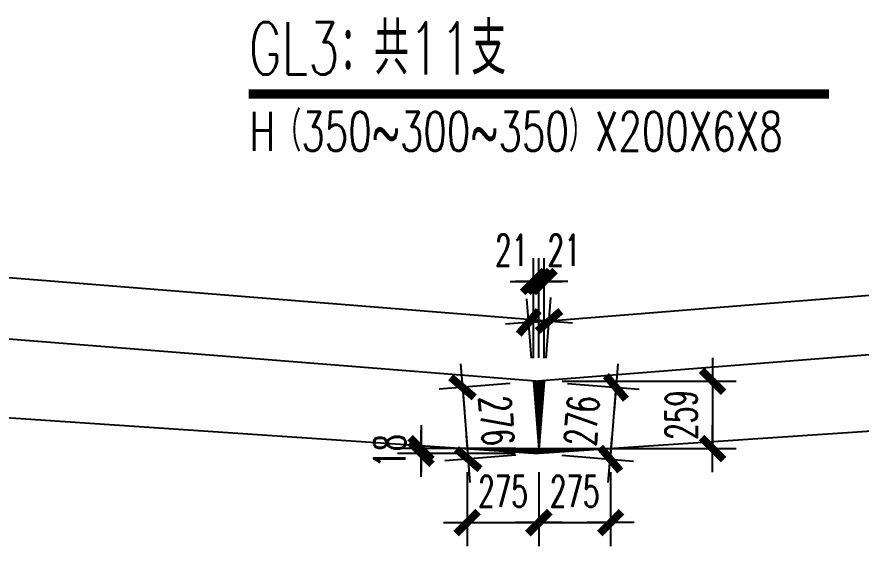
# Model space of a CAD drawing. Header units: inches. Extents: x 129725932 to 129894734, y 55771230 to 55809283.
# Drawn here: x 129818247 to 129821484, y 55804317 to 55806346 of the extents above; entities that cross this region are included whole.
import ezdxf

# ---------------------------------------------------------------- set-up
doc = ezdxf.new("R2010")
doc.units = ezdxf.units.IN
doc.header["$MEASUREMENT"] = 0
for name, color, linetype in [('尺寸标注', 8, 'Continuous'), ('细线', 37, 'Continuous'), ('钢梁', 3, 'Continuous')]:
    doc.layers.add(name, color=color, linetype=linetype)
doc.layers.add('灰线', color=253, linetype='Continuous', lineweight=5)
doc.styles.add('DIM_FONT', font='romans.shx', dxfattribs={"width": 0.618, "bigfont": '1hztxt.shx'})
doc.dimstyles.new('WGH(1)', dxfattribs={"dimscale": 1.2, "dimtxt": 100, "dimasz": 0.5, "dimexe": 75, "dimexo": 75, "dimgap": 50, "dimtad": 1, "dimdec": 0, "dimzin": 0, "dimdsep": 46, "dimtxsty": 'DIM_FONT', "dimblk1": '_DIMX', "dimblk2": '_DIMX', "dimsah": 1, "dimcen": 0.09, "dimclrd": 3, "dimclre": 3, "dimclrt": 7, "dimadec": 0, "dimazin": 0, "dimtfac": 1, "dimtdec": 0, "dimtix": 1, "dimtmove": 2, "dimatfit": 3, "dimldrblk": '_DIMX', "dimfxl": 0, "dimtolj": 1, "dimtzin": 0, "dimarcsym": 0})

# ---------------------------------------------------------------- blocks, each defined once
blk = doc.blocks.new('_DIMX')
blk.add_line((-150, 0), (150, 0))
at = {"const_width": 50}
blk.add_lwpolyline([(-70, -70), (70, 70)], dxfattribs=at)
blk = doc.blocks.new('*D392')
at = {"layer": 'Defpoints', "color": 0}
for p in [(129820248.5, 55805331.1), (129820228, 55804947.3), (129820248.5, 55804948.9)]:
    blk.add_point(p, dxfattribs=at)
at = {"layer": '尺寸标注', "color": 3, "lineweight": -2}
for p, q in [((129820228, 55805037.3), (129820228, 55805421.1)), ((129820248.5, 55805038.9), (129820248.5, 55805421.1)), ((129820227.4, 55805331.1), (129820226.8, 55805331.1)), ((129820228, 55805331.1), (129820248.5, 55805331.1)), ((129820249.1, 55805331.1), (129820249.7, 55805331.1))]:
    blk.add_line(p, q, dxfattribs=at)
at = {"layer": '尺寸标注', "color": 3, "lineweight": -2, "xscale": 0.5999999999999995, "yscale": 0.5999999999999995, "zscale": 0.5999999999999995}
blk.add_blockref('_DIMX', (129820228, 55805331.1), dxfattribs=at)
at = {"layer": '尺寸标注', "color": 3, "lineweight": -2, "xscale": 0.5999999999999995, "yscale": 0.5999999999999995, "zscale": 0.5999999999999995, "rotation": 180}
blk.add_blockref('_DIMX', (129820248.5, 55805331.1), dxfattribs=at)
at = {"layer": '尺寸标注', "color": 7, "insert": (129820144, 55805451.1), "char_height": 120, "attachment_point": 5, "style": 'DIM_FONT'}
blk.add_mtext('\\A1;21', dxfattribs=at)
blk = doc.blocks.new('*D393')
at = {"layer": 'Defpoints', "color": 0}
for p in [(129820269.1, 55805331.1), (129820248.5, 55804948.9), (129820269.1, 55804947.3)]:
    blk.add_point(p, dxfattribs=at)
at = {"layer": '尺寸标注', "color": 3, "lineweight": -2}
for p, q in [((129820248.5, 55805038.9), (129820248.5, 55805421.1)), ((129820269.1, 55805037.3), (129820269.1, 55805421.1)), ((129820247.9, 55805331.1), (129820247.3, 55805331.1)), ((129820248.5, 55805331.1), (129820269.1, 55805331.1)), ((129820269.7, 55805331.1), (129820270.3, 55805331.1))]:
    blk.add_line(p, q, dxfattribs=at)
at = {"layer": '尺寸标注', "color": 3, "lineweight": -2, "xscale": 0.5999999999999995, "yscale": 0.5999999999999995, "zscale": 0.5999999999999995}
blk.add_blockref('_DIMX', (129820248.5, 55805331.1), dxfattribs=at)
at = {"layer": '尺寸标注', "color": 3, "lineweight": -2, "xscale": 0.5999999999999995, "yscale": 0.5999999999999995, "zscale": 0.5999999999999995, "rotation": 180}
blk.add_blockref('_DIMX', (129820269.1, 55805331.1), dxfattribs=at)
at = {"layer": '尺寸标注', "color": 7, "insert": (129820345.3, 55805451.1), "char_height": 120, "attachment_point": 5, "style": 'DIM_FONT'}
blk.add_mtext('\\A1;21', dxfattribs=at)
blk = doc.blocks.new('*D394')
at = {"layer": 'Defpoints', "color": 0}
for p in [(129815784.4, 55805539.8), (129815765.8, 55805307.5), (129820269.1, 55804947.3)]:
    blk.add_point(p, dxfattribs=at)
at = {"layer": '尺寸标注', "color": 3, "lineweight": -2}
for p, q in [((129815773, 55805397.3), (129815791.6, 55805629.5)), ((129820287.1, 55805179.6), (129815785, 55805539.8)), ((129820276.3, 55805037), (129820294.8, 55805269.3))]:
    blk.add_line(p, q, dxfattribs=at)
at = {"layer": '尺寸标注', "color": 3, "lineweight": -2, "xscale": 0.5999999999999995, "yscale": 0.5999999999999995, "zscale": 0.5999999999999995}
for p, rotation in [((129815784.4, 55805539.8), 175.4260787402988), ((129820287.7, 55805179.6), 355.4260787402988)]:
    blk.add_blockref('_DIMX', p, dxfattribs=dict(at, rotation=rotation))
at = {"layer": '尺寸标注', "color": 7, "insert": (129818045.6, 55805479.3), "char_height": 120, "attachment_point": 5, "rotation": 355.4261, "style": 'DIM_FONT'}
blk.add_mtext('\\A1;4518', dxfattribs=at)
blk = doc.blocks.new('*D395')
at = {"layer": 'Defpoints', "color": 0}
for p in [(129824713, 55805534.8), (129824731.2, 55805307.5), (129820228, 55804947.3)]:
    blk.add_point(p, dxfattribs=at)
at = {"layer": '尺寸标注', "color": 3, "lineweight": -2}
for p, q in [((129824724.1, 55805397.3), (129824705.9, 55805624.6)), ((129820210.4, 55805174.6), (129824712.4, 55805534.8)), ((129820220.8, 55805037), (129820202.6, 55805264.3))]:
    blk.add_line(p, q, dxfattribs=at)
at = {"layer": '尺寸标注', "color": 3, "lineweight": -2, "xscale": 0.5999999999999995, "yscale": 0.5999999999999995, "zscale": 0.5999999999999995}
for p, rotation in [((129824713, 55805534.8), 4.573921259701174), ((129820209.8, 55805174.6), 184.5739212597012)]:
    blk.add_blockref('_DIMX', p, dxfattribs=dict(at, rotation=rotation))
at = {"layer": '尺寸标注', "color": 7, "insert": (129822451.9, 55805474.3), "char_height": 120, "attachment_point": 5, "rotation": 4.5739, "style": 'DIM_FONT'}
blk.add_mtext('\\A1;4518', dxfattribs=at)
blk = doc.blocks.new('*D396')
at = {"layer": 'Defpoints', "color": 0}
for p in [(129819973.5, 55804690.4), (129820248.5, 55804690.4), (129820248.5, 55804406.6)]:
    blk.add_point(p, dxfattribs=at)
at = {"layer": '尺寸标注', "color": 3, "lineweight": -2}
for p, q in [((129819973.5, 55804600.4), (129819973.5, 55804316.6)), ((129820248.5, 55804600.4), (129820248.5, 55804316.6)), ((129819972.9, 55804406.6), (129819972.3, 55804406.6)), ((129819973.5, 55804406.6), (129820248.5, 55804406.6)), ((129820249.1, 55804406.6), (129820249.7, 55804406.6))]:
    blk.add_line(p, q, dxfattribs=at)
at = {"layer": '尺寸标注', "color": 3, "lineweight": -2, "xscale": 0.5999999999999995, "yscale": 0.5999999999999995, "zscale": 0.5999999999999995}
blk.add_blockref('_DIMX', (129819973.5, 55804406.6), dxfattribs=at)
at = {"layer": '尺寸标注', "color": 3, "lineweight": -2, "xscale": 0.5999999999999995, "yscale": 0.5999999999999995, "zscale": 0.5999999999999995, "rotation": 180}
blk.add_blockref('_DIMX', (129820248.5, 55804406.6), dxfattribs=at)
at = {"layer": '尺寸标注', "color": 7, "insert": (129820111, 55804526.6), "char_height": 120, "attachment_point": 5, "style": 'DIM_FONT'}
blk.add_mtext('\\A1;275', dxfattribs=at)
blk = doc.blocks.new('*D397')
at = {"layer": 'Defpoints', "color": 0}
for p in [(129820248.5, 55804690.4), (129820523.5, 55804690.4), (129820523.5, 55804406.6)]:
    blk.add_point(p, dxfattribs=at)
at = {"layer": '尺寸标注', "color": 3, "lineweight": -2}
for p, q in [((129820248.5, 55804600.4), (129820248.5, 55804316.6)), ((129820523.5, 55804600.4), (129820523.5, 55804316.6)), ((129820247.9, 55804406.6), (129820247.3, 55804406.6)), ((129820248.5, 55804406.6), (129820523.5, 55804406.6)), ((129820524.1, 55804406.6), (129820524.7, 55804406.6))]:
    blk.add_line(p, q, dxfattribs=at)
at = {"layer": '尺寸标注', "color": 3, "lineweight": -2, "xscale": 0.5999999999999995, "yscale": 0.5999999999999995, "zscale": 0.5999999999999995}
blk.add_blockref('_DIMX', (129820248.5, 55804406.6), dxfattribs=at)
at = {"layer": '尺寸标注', "color": 3, "lineweight": -2, "xscale": 0.5999999999999995, "yscale": 0.5999999999999995, "zscale": 0.5999999999999995, "rotation": 180}
blk.add_blockref('_DIMX', (129820523.5, 55804406.6), dxfattribs=at)
at = {"layer": '尺寸标注', "color": 7, "insert": (129820386, 55804526.6), "char_height": 120, "attachment_point": 5, "style": 'DIM_FONT'}
blk.add_mtext('\\A1;275', dxfattribs=at)
blk = doc.blocks.new('*D398')
at = {"layer": 'Defpoints', "color": 0}
for p in [(129819796.6, 55804672.1), (129820247.1, 55804672.1), (129820248.5, 55804690.4)]:
    blk.add_point(p, dxfattribs=at)
at = {"layer": '尺寸标注', "color": 3, "lineweight": -2}
for p, q in [((129820158.5, 55804690.4), (129819706.6, 55804690.4)), ((129820157.1, 55804672.1), (129819706.6, 55804672.1)), ((129819796.6, 55804691), (129819796.6, 55804691.6)), ((129819796.6, 55804690.4), (129819796.6, 55804672.1)), ((129819796.6, 55804671.5), (129819796.6, 55804670.9))]:
    blk.add_line(p, q, dxfattribs=at)
at = {"layer": '尺寸标注', "color": 3, "lineweight": -2, "xscale": 0.5999999999999995, "yscale": 0.5999999999999995, "zscale": 0.5999999999999995}
for p, rotation in [((129819796.6, 55804690.4), 270), ((129819796.6, 55804672.1), 90)]:
    blk.add_blockref('_DIMX', p, dxfattribs=dict(at, rotation=rotation))
at = {"layer": '尺寸标注', "color": 7, "insert": (129819676.6, 55804681.2), "char_height": 120, "attachment_point": 5, "rotation": 90, "style": 'DIM_FONT'}
blk.add_mtext('\\A1;18', dxfattribs=at)
blk = doc.blocks.new('*D399')
at = {"layer": 'Defpoints', "color": 0}
for p in [(129820269.1, 55804947.3), (129820247.1, 55804672.1), (129820522, 55804650.1)]:
    blk.add_point(p, dxfattribs=at)
at = {"layer": '尺寸标注', "color": 3, "lineweight": -2}
for p, q in [((129820358.8, 55804940.1), (129820633.7, 55804918.1)), ((129820544, 55804925.3), (129820522, 55804650.1)), ((129820544.1, 55804925.9), (129820544.1, 55804926.5)), ((129820336.8, 55804664.9), (129820611.7, 55804642.9)), ((129820522, 55804649.5), (129820521.9, 55804648.9))]:
    blk.add_line(p, q, dxfattribs=at)
at = {"layer": '尺寸标注', "color": 3, "lineweight": -2, "xscale": 0.5999999999999995, "yscale": 0.5999999999999995, "zscale": 0.5999999999999995}
for p, rotation in [((129820544, 55804925.3), 265.4260787494696), ((129820522, 55804650.1), 85.42607874946965)]:
    blk.add_blockref('_DIMX', p, dxfattribs=dict(at, rotation=rotation))
at = {"layer": '尺寸标注', "color": 7, "insert": (129820413.4, 55804797.2), "char_height": 120, "attachment_point": 5, "rotation": 85.4261, "style": 'DIM_FONT'}
blk.add_mtext('\\A1;276', dxfattribs=at)
blk = doc.blocks.new('*D400')
at = {"layer": 'Defpoints', "color": 0}
for p in [(129820228, 55804947.3), (129820250, 55804672.1), (129819977.7, 55804650.3)]:
    blk.add_point(p, dxfattribs=at)
at = {"layer": '尺寸标注', "color": 3, "lineweight": -2}
for p, q in [((129820138.3, 55804940.1), (129819865.9, 55804918.3)), ((129819955.6, 55804926.1), (129819955.5, 55804926.7)), ((129819955.6, 55804925.5), (129819977.7, 55804650.3)), ((129820160.3, 55804664.9), (129819887.9, 55804643.1)), ((129819977.7, 55804649.7), (129819977.8, 55804649.1))]:
    blk.add_line(p, q, dxfattribs=at)
at = {"layer": '尺寸标注', "color": 3, "lineweight": -2, "xscale": 0.5999999999999995, "yscale": 0.5999999999999995, "zscale": 0.5999999999999995}
for p, rotation in [((129819955.6, 55804925.5), 274.5739212505303), ((129819977.7, 55804650.3), 94.57392125053029)]:
    blk.add_blockref('_DIMX', p, dxfattribs=dict(at, rotation=rotation))
at = {"layer": '尺寸标注', "color": 7, "insert": (129820086.3, 55804797.5), "char_height": 120, "attachment_point": 5, "rotation": 274.5739, "style": 'DIM_FONT'}
blk.add_mtext('\\A1;276', dxfattribs=at)
blk = doc.blocks.new('*D401')
at = {"layer": 'Defpoints', "color": 0}
for p in [(129820248.5, 55804948.9), (129820248.5, 55804690.4), (129820914.7, 55804690.4)]:
    blk.add_point(p, dxfattribs=at)
at = {"layer": '尺寸标注', "color": 3, "lineweight": -2}
for p, q in [((129820338.5, 55804948.9), (129821004.7, 55804948.9)), ((129820914.7, 55804949.5), (129820914.7, 55804950.1)), ((129820914.7, 55804948.9), (129820914.7, 55804690.4)), ((129820338.5, 55804690.4), (129821004.7, 55804690.4)), ((129820914.7, 55804689.8), (129820914.7, 55804689.2))]:
    blk.add_line(p, q, dxfattribs=at)
at = {"layer": '尺寸标注', "color": 3, "lineweight": -2, "xscale": 0.5999999999999995, "yscale": 0.5999999999999995, "zscale": 0.5999999999999995}
for p, rotation in [((129820914.7, 55804948.9), 270), ((129820914.7, 55804690.4), 90)]:
    blk.add_blockref('_DIMX', p, dxfattribs=dict(at, rotation=rotation))
at = {"layer": '尺寸标注', "color": 7, "insert": (129820794.7, 55804819.7), "char_height": 120, "attachment_point": 5, "rotation": 90, "style": 'DIM_FONT'}
blk.add_mtext('\\A1;259', dxfattribs=at)

msp = doc.modelspace()

# ---------------------------------------------------------------- hatches: boundary and pattern name
at = {"layer": '灰线'}
h = msp.add_hatch(dxfattribs=at)
h.set_pattern_fill('ANSI31', color=256, scale=10)
h.set_pattern_definition([(45, (-4820.8847, -191.7328), (-0.883883476483, 0.883883476483), [])])
h.paths.add_polyline_path([(129820248.5, 55804690.4), (129820523.5, 55804690.4), (129820247, 55804671.9), (129820247.1, 55804672.1), (129819973.5, 55804690.4), (129820248.5, 55804690.4), (129820227.7, 55804950.6), (129820248.5, 55804948.9), (129820269.3, 55804950.6)])

# ---------------------------------------------------------------- linework, layer by layer
at = {"layer": '细线', "lineweight": -3, "const_width": 35}
msp.add_lwpolyline([(129819136.3, 55806050), (129821360.8, 55806050)], dxfattribs=at)
at = {"layer": '钢梁'}
for p, q in [((129815765.8, 55805307.5), (129820269.1, 55804947.3)), ((129824731.2, 55805307.5), (129820228, 55804947.3)), ((129815739.2, 55804974.6), (129820247.1, 55804672.1)), ((129824757.9, 55804974.6), (129820250, 55804672.1)), ((129820228, 55804947.3), (129820250, 55804672.1)), ((129820269.1, 55804947.3), (129820247.1, 55804672.1)), ((129819973.5, 55804690.4), (129820523.5, 55804690.4))]:
    msp.add_line(p, q, dxfattribs=at)

# ---------------------------------------------------------------- texts
at = {"layer": '细线', "color": 4, "lineweight": -3, "style": 'DIM_FONT', "width": 0.7}
for s, height, p in [('GL3：共11支', 200, (129819135.7, 55806125)), ('H（350~300~350）X200X6X8', 150, (129819138.9, 55805831.6))]:
    msp.add_text(s, height=height, dxfattribs=at).set_placement(p)

# ---------------------------------------------------------------- dimensions: what is measured, and where the dimension line sits
at = {"layer": '尺寸标注'}
for p1, p2, distance, picture, middle in [((129820269.1, 55804947.3), (129815765.8, 55805307.5), -233, '*D394', (129818045.6, 55805479.3)), ((129820228, 55804947.3), (129824731.2, 55805307.5), 228, '*D395', (129822451.9, 55805474.3)), ((129820228, 55804947.3), (129820250, 55804672.1), -273.2, '*D400', (129820086.3, 55804797.5)), ((129820269.1, 55804947.3), (129820247.1, 55804672.1), 275.8, '*D399', (129820413.4, 55804797.2))]:
    dim = msp.add_aligned_dim(p1=p1, p2=p2, distance=distance, dimstyle='WGH(1)', override={"dimfxl": 250}, dxfattribs=at)
    dim.commit()
    dim.dimension.update_dxf_attribs({"geometry": picture, "text_midpoint": middle})
for base, p1, p2, picture, middle in [((129820248.5322, 55805331.1003), (129820227.9831, 55804947.2851), (129820248.5322, 55804948.929), '*D392', (129820143.9911, 55805451.1003)), ((129820269.1, 55805331.1), (129820248.5, 55804948.9), (129820269.1, 55804947.3), '*D393', (129820345.3, 55805451.1))]:
    dim = msp.add_linear_dim(base=base, p1=p1, p2=p2, dimstyle='WGH(1)', override={"dimfxl": 250}, dxfattribs=at)
    dim.commit()
    dim.dimension.update_dxf_attribs({"geometry": picture, "text_midpoint": middle, "dimtype": 128})
for base, p1, p2, picture, middle in [((129820914.7144, 55804690.4216), (129820248.5322, 55804948.929), (129820248.5322, 55804690.4216), '*D401', (129820794.7144, 55804819.6753)), ((129819796.6, 55804672.1), (129820248.5, 55804690.4), (129820247.1, 55804672.1), '*D398', (129819676.6, 55804681.2))]:
    dim = msp.add_linear_dim(base=base, p1=p1, p2=p2, angle=90, dimstyle='WGH(1)', override={"dimfxl": 250}, dxfattribs=at)
    dim.commit()
    dim.dimension.update_dxf_attribs({"geometry": picture, "text_midpoint": middle})
for base, p1, p2, picture, middle in [((129820248.5, 55804406.6), (129819973.5, 55804690.4), (129820248.5, 55804690.4), '*D396', (129820111, 55804526.6)), ((129820523.5, 55804406.6), (129820248.5, 55804690.4), (129820523.5, 55804690.4), '*D397', (129820386, 55804526.6))]:
    dim = msp.add_linear_dim(base=base, p1=p1, p2=p2, dimstyle='WGH(1)', override={"dimfxl": 250}, dxfattribs=at)
    dim.commit()
    dim.dimension.update_dxf_attribs({"geometry": picture, "text_midpoint": middle})

doc.saveas('drawing.dxf')
